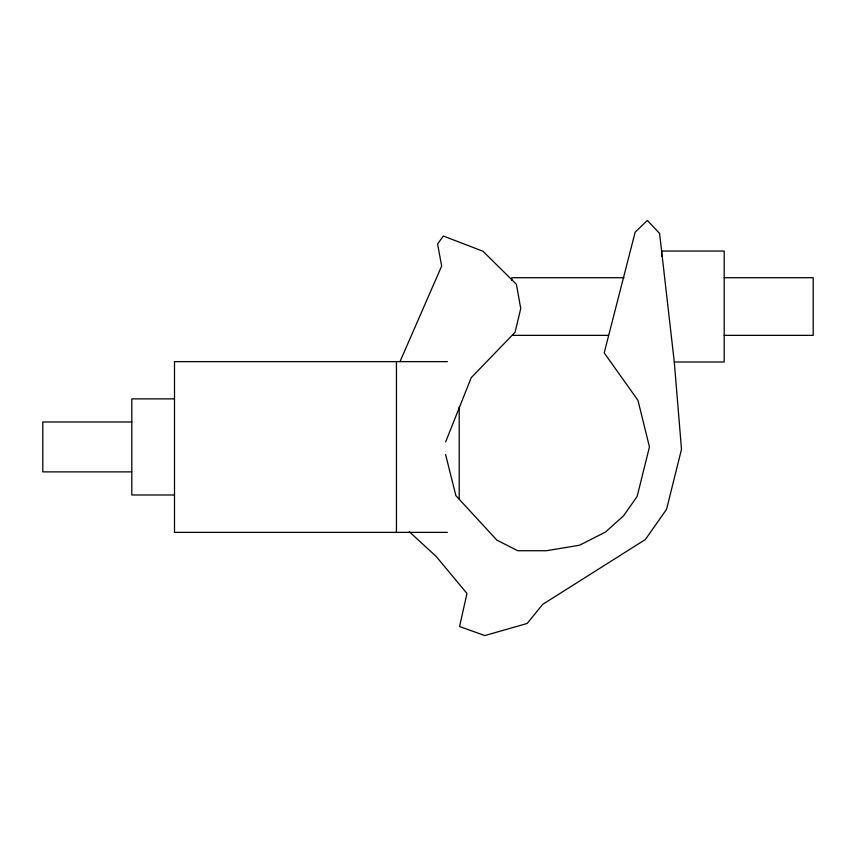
<?xml version="1.0" encoding="UTF-8"?>
<svg xmlns="http://www.w3.org/2000/svg" width="856" height="856" viewBox="0 0 856 856"><rect width="100%" height="100%" fill="white"/><g stroke="black" fill="none" stroke-linecap="round" stroke-linejoin="round"><path stroke-width="1.28" d="M445.634 441.931L471.26 377.624L515.055 332.31L520.737 308.524L516.425 284.31L483.009 251.279L443.365 236.021L437.577 243.981L441.675 266.055L399.998 361.606M623.992 277.719L511.77 277.719L511.77 280.34M724.197 277.719L813.2 277.719L813.2 335.349L724.197 335.349M512.765 335.349L608.509 335.349M447.388 361.628L174.506 361.628L174.506 532.379L447.388 532.379M445.591 454.59L455.916 495.699L496.865 540.125L517.773 550.729L546.428 550.729L579.566 545.229L605.502 532.025L623.553 515.815L637.132 496.469L649.458 446.928L637.977 400.373L604.197 352.886L635.173 232.126L647.371 220.431L659.591 233.431L674.293 362.013L724.197 362.013L724.197 251.054L661.602 251.054L661.602 256.34M174.421 398.875L131.803 398.875L131.803 494.982L174.421 494.982M131.803 421.976L42.8 421.976L42.8 471.881L131.803 471.881M409.286 531.704L436.207 556.486L466.969 593.476L459.565 626.528L484.828 635.569L527.157 623.478L542.672 604.379L645.36 539.537L666.557 509.32L681.494 449.336L674.293 362.013M459.212 406.985L459.212 499.027M396.435 361.628L396.435 532.379"/></g></svg>
